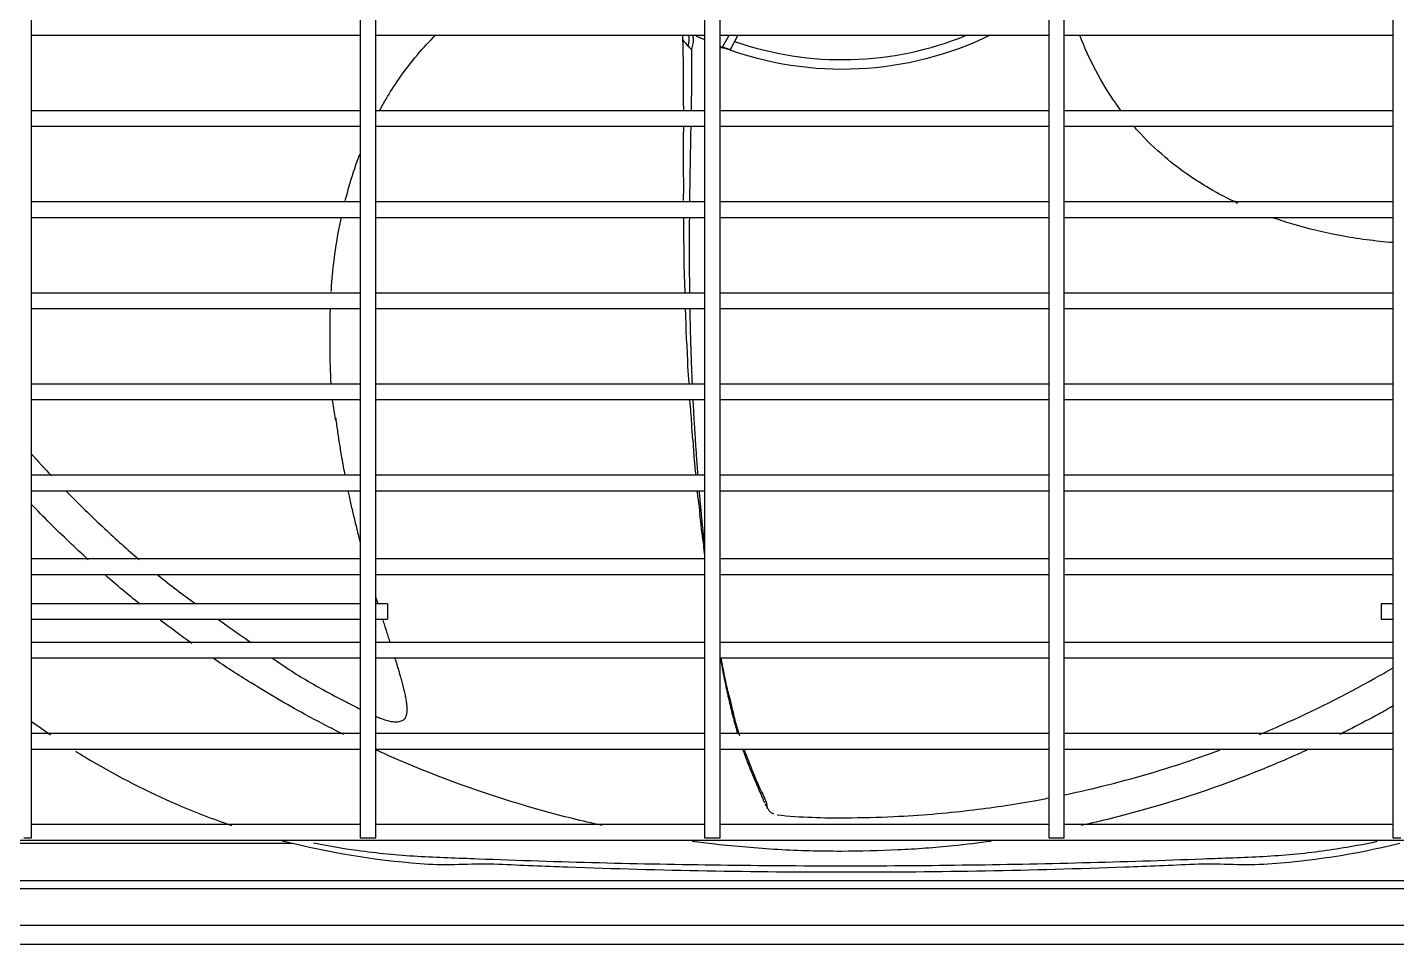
# Model space of a CAD drawing. Extents: x 58467 to 79089, y -33726 to -17391.
# Drawn here: x 72204.41 to 72239.73, y -19215.69 to -19192.03 of the extents above; entities that cross this region are included whole.
import ezdxf

# ---------------------------------------------------------------- set-up
doc = ezdxf.new("R2010")
doc.units = 0
doc.header["$LTSCALE"] = 100

# ---------------------------------------------------------------- blocks, each defined once
blk = doc.blocks.new('ZSGT')
at = {"color": 3}
for p, q in [((40264.634, -24624.08, -3.539), (40264.634, -24505.717, -3.539)), ((40273.112, -24505.717, -3.539), (40273.112, -24624.08, -3.539)), ((40273.512, -24624.08, -3.539), (40273.512, -24505.717, -3.539)), ((40281.991, -24505.717, -3.539), (40281.991, -24624.08, -3.539)), ((40282.391, -24624.08, -3.539), (40282.391, -24505.717, -3.539)), ((40290.87, -24505.717, -3.539), (40290.87, -24624.08, -3.539)), ((40291.27, -24624.08, -3.539), (40291.27, -24505.717, -3.539)), ((40299.748, -24505.717, -3.539), (40299.748, -24624.08, -3.539)), ((40264.634, -24603.376, -3.539), (40273.113, -24603.376, -3.539)), ((40273.513, -24603.376, -3.539), (40281.992, -24603.376, -3.539)), ((40282.392, -24603.376, -3.539), (40290.869, -24603.376, -3.539)), ((40282.458, -24603.681, -3.539), (40282.626, -24603.376, -3.539)), ((40282.854, -24603.376, -3.539), (40282.648, -24603.75, -3.539)), ((40291.269, -24603.376, -3.539), (40299.748, -24603.376, -3.539)), ((40273.113, -24605.325, -3.539), (40264.634, -24605.325, -3.539)), ((40281.992, -24605.325, -3.539), (40273.513, -24605.325, -3.539)), ((40290.869, -24605.325, -3.539), (40282.392, -24605.325, -3.539)), ((40299.748, -24605.325, -3.539), (40291.269, -24605.325, -3.539)), ((40264.634, -24605.725, -3.539), (40273.113, -24605.725, -3.539)), ((40273.513, -24605.725, -3.539), (40281.992, -24605.725, -3.539)), ((40282.392, -24605.725, -3.539), (40290.869, -24605.725, -3.539)), ((40291.269, -24605.725, -3.539), (40299.748, -24605.725, -3.539)), ((40273.113, -24607.675, -3.539), (40264.634, -24607.675, -3.539)), ((40281.992, -24607.675, -3.539), (40273.513, -24607.675, -3.539)), ((40290.869, -24607.675, -3.539), (40282.392, -24607.675, -3.539)), ((40299.748, -24607.675, -3.539), (40291.269, -24607.675, -3.539)), ((40264.634, -24608.075, -3.539), (40273.113, -24608.075, -3.539)), ((40273.513, -24608.075, -3.539), (40281.992, -24608.075, -3.539)), ((40282.392, -24608.075, -3.539), (40290.869, -24608.075, -3.539)), ((40291.269, -24608.075, -3.539), (40299.748, -24608.075, -3.539)), ((40273.113, -24610.025, -3.539), (40264.634, -24610.025, -3.539)), ((40281.992, -24610.025, -3.539), (40273.513, -24610.025, -3.539)), ((40290.869, -24610.025, -3.539), (40282.392, -24610.025, -3.539)), ((40299.748, -24610.025, -3.539), (40291.269, -24610.025, -3.539)), ((40264.634, -24610.425, -3.539), (40273.113, -24610.425, -3.539)), ((40273.513, -24610.425, -3.539), (40281.992, -24610.425, -3.539)), ((40282.392, -24610.425, -3.539), (40290.869, -24610.425, -3.539)), ((40291.269, -24610.425, -3.539), (40299.748, -24610.425, -3.539)), ((40273.113, -24612.374, -3.539), (40264.634, -24612.374, -3.539)), ((40281.992, -24612.374, -3.539), (40273.513, -24612.374, -3.539)), ((40290.869, -24612.374, -3.539), (40282.392, -24612.374, -3.539)), ((40299.748, -24612.374, -3.539), (40291.269, -24612.374, -3.539)), ((40264.634, -24612.774, -3.539), (40273.113, -24612.774, -3.539)), ((40273.513, -24612.774, -3.539), (40281.992, -24612.774, -3.539)), ((40282.392, -24612.774, -3.539), (40290.869, -24612.774, -3.539)), ((40291.269, -24612.774, -3.539), (40299.748, -24612.774, -3.539)), ((40273.113, -24614.724, -3.539), (40264.634, -24614.724, -3.539)), ((40281.992, -24614.724, -3.539), (40273.513, -24614.724, -3.539)), ((40290.869, -24614.724, -3.539), (40282.392, -24614.724, -3.539)), ((40299.748, -24614.724, -3.539), (40291.269, -24614.724, -3.539)), ((40264.634, -24615.124, -3.539), (40273.113, -24615.124, -3.539)), ((40273.513, -24615.124, -3.539), (40281.992, -24615.124, -3.539)), ((40282.392, -24615.124, -3.539), (40290.869, -24615.124, -3.539)), ((40291.269, -24615.124, -3.539), (40299.748, -24615.124, -3.539)), ((40273.113, -24616.881, -3.539), (40264.634, -24616.881, -3.539)), ((40281.992, -24616.881, -3.539), (40273.513, -24616.881, -3.539)), ((40290.869, -24616.881, -3.539), (40282.392, -24616.881, -3.539)), ((40299.748, -24616.881, -3.539), (40291.269, -24616.881, -3.539)), ((40264.634, -24617.281, -3.539), (40273.113, -24617.281, -3.539)), ((40273.513, -24617.281, -3.539), (40281.992, -24617.281, -3.539)), ((40282.392, -24617.281, -3.539), (40290.869, -24617.281, -3.539)), ((40291.269, -24617.281, -3.539), (40299.748, -24617.281, -3.539)), ((40273.112, -24618.038, -3.539), (40264.634, -24618.038, -3.539)), ((40273.812, -24618.038, -3.539), (40273.512, -24618.038, -3.539)), ((40299.748, -24618.038, -3.539), (40299.448, -24618.038, -3.539)), ((40299.448, -24618.038, -3.539), (40299.448, -24618.438, -3.539)), ((40264.634, -24618.438, -3.539), (40273.112, -24618.438, -3.539)), ((40273.512, -24618.438, -3.539), (40273.812, -24618.438, -3.539)), ((40299.448, -24618.438, -3.539), (40299.748, -24618.438, -3.539)), ((40273.113, -24619.037, -3.539), (40264.634, -24619.037, -3.539)), ((40281.991, -24619.037, -3.539), (40273.513, -24619.037, -3.539)), ((40290.87, -24619.037, -3.539), (40282.391, -24619.037, -3.539)), ((40299.748, -24619.037, -3.539), (40291.27, -24619.037, -3.539)), ((40264.634, -24619.437, -3.539), (40273.113, -24619.437, -3.539)), ((40273.513, -24619.437, -3.539), (40281.991, -24619.437, -3.539)), ((40273.513, -24619.437, -3.539), (40281.991, -24619.437, -3.539)), ((40282.391, -24619.437, -3.539), (40290.87, -24619.437, -3.539)), ((40291.27, -24619.437, -3.539), (40299.748, -24619.437, -3.539)), ((40273.112, -24621.387, -3.539), (40264.634, -24621.387, -3.539)), ((40281.992, -24621.387, -3.539), (40273.512, -24621.387, -3.539)), ((40290.87, -24621.387, -3.539), (40282.391, -24621.387, -3.539)), ((40299.748, -24621.387, -3.539), (40291.269, -24621.387, -3.539)), ((40264.634, -24621.787, -3.539), (40273.112, -24621.787, -3.539)), ((40273.512, -24621.787, -3.539), (40281.992, -24621.787, -3.539)), ((40282.391, -24621.787, -3.539), (40290.87, -24621.787, -3.539)), ((40291.269, -24621.787, -3.539), (40299.748, -24621.787, -3.539)), ((40273.112, -24623.737, -3.539), (40264.634, -24623.737, -3.539)), ((40281.992, -24623.737, -3.539), (40273.512, -24623.737, -3.539)), ((40290.87, -24623.737, -3.539), (40282.391, -24623.737, -3.539)), ((40299.748, -24623.737, -3.539), (40291.269, -24623.737, -3.539)), ((40263.934, -24624.137, -3.539), (40309.327, -24624.137, -3.539)), ((40264.434, -24624.08, -3.539), (40264.634, -24624.08, -3.539)), ((40273.112, -24624.08, -3.539), (40273.312, -24624.08, -3.539)), ((40273.312, -24624.08, -3.539), (40273.512, -24624.08, -3.539)), ((40281.991, -24624.08, -3.539), (40282.191, -24624.08, -3.539)), ((40282.191, -24624.08, -3.539), (40282.391, -24624.08, -3.539)), ((40290.87, -24624.08, -3.539), (40291.07, -24624.08, -3.539)), ((40291.07, -24624.08, -3.539), (40291.27, -24624.08, -3.539)), ((40299.748, -24624.08, -3.539), (40299.948, -24624.08, -3.539)), ((40271.369, -24624.222, -3.539), (40262.689, -24624.222, -3.539)), ((40262.255, -24625.179, -3.539), (40311.006, -24625.179, -3.539)), ((40311.158, -24625.391, -3.539), (40262.103, -24625.391, -3.539)), ((40255.667, -24626.332, -3.539), (40323.672, -24626.332, -3.539)), ((40323.672, -24626.832, -3.539), (40255.667, -24626.832, -3.539))]:
    blk.add_line(p, q, dxfattribs=at)
for radius, start, end in [(8.691, 244.1151, 245.8497), (8.449, 250.7868, 292.2588)]:
    blk.add_arc((40285.547, -24595.557, -3.539), radius, start, end, dxfattribs=at)
at = {"color": 3, "extrusion": (0, 0, -1)}
blk.add_arc((-40285.547, -24595.557, 3.539), 8.699, 244.013, 290.4357, dxfattribs=at)
at = {"color": 3}
for centre, major_axis, ratio, start_param, end_param in [((40281.275, -24603.703, -3.539), (0.232, 0.443), 0.512974, -1.203049, -0.512348), ((40282.335, -24604.176, -3.539), (0.175, 0.468), 0.588101, 0, 0.392495)]:
    blk.add_ellipse(centre, major_axis=major_axis, ratio=ratio, start_param=start_param, end_param=end_param, dxfattribs=at)
for points, knots in [([(40273.61, -24605.319, -3.539), (40273.663, -24605.22, -3.539), (40273.818, -24604.944, -3.539), (40274.129, -24604.454, -3.539), (40274.553, -24603.896, -3.539), (40274.893, -24603.53, -3.539), (40275.061, -24603.366, -3.539)], [0, 0, 0, 0, 0.139399, 0.390327, 0.714739, 1, 1, 1, 1]), ([(40281.41, -24603.375, -3.539), (40281.424, -24603.415, -3.539), (40281.432, -24603.457, -3.539), (40281.426, -24603.499, -3.539), (40281.426, -24603.501, -3.539)], [0, 0, 0, 0, 0.962907, 1, 1, 1, 1]), ([(40281.42, -24603.378, -3.539), (40281.427, -24603.573, -3.539), (40281.438, -24603.97, -3.539), (40281.441, -24604.392, -3.539), (40281.443, -24604.677, -3.539), (40281.442, -24604.8, -3.539), (40281.443, -24604.931, -3.539), (40281.441, -24605.04, -3.539), (40281.442, -24605.141, -3.539), (40281.446, -24605.234, -3.539), (40281.45, -24605.295, -3.539), (40281.452, -24605.329, -3.539)], [0, 0, 0, 0, 0.295836, 0.599217, 0.63578, 0.724251, 0.792145, 0.857546, 0.898871, 0.942551, 1, 1, 1, 1]), ([(40281.571, -24603.655, -3.539), (40281.524, -24603.603, -3.539), (40281.48, -24603.553, -3.539), (40281.437, -24603.497, -3.539), (40281.427, -24603.487, -3.539), (40281.425, -24603.49, -3.539)], [0, 0, 0, 0, 0.677972, 0.677972, 1, 1, 1, 1]), ([(40281.66, -24603.731, -3.539), (40281.689, -24603.641, -3.539), (40281.705, -24603.555, -3.539), (40281.705, -24603.44, -3.539), (40281.698, -24603.402, -3.539), (40281.686, -24603.373, -3.539)], [0, 0, 0, 0, 0.604116, 0.604116, 1, 1, 1, 1]), ([(40292.745, -24605.333, -3.539), (40292.694, -24605.266, -3.539), (40292.452, -24604.934, -3.539), (40292.064, -24604.296, -3.539), (40291.792, -24603.688, -3.539), (40291.669, -24603.377, -3.539)], [0, 0, 0, 0, 0.112654, 0.555033, 1, 1, 1, 1]), ([(40281.658, -24603.744, -3.539), (40281.658, -24603.744, -3.539), (40281.658, -24603.744, -3.539), (40281.627, -24603.716, -3.539), (40281.598, -24603.685, -3.539), (40281.571, -24603.655, -3.539)], [0, 0, 0, 0, 0.000046, 0.000046, 1, 1, 1, 1]), ([(40281.658, -24603.744, -3.539), (40281.658, -24603.76, -3.539), (40281.658, -24603.802, -3.539), (40281.659, -24603.886, -3.539), (40281.659, -24603.978, -3.539), (40281.658, -24604.072, -3.539), (40281.659, -24604.156, -3.539), (40281.658, -24604.237, -3.539), (40281.657, -24604.333, -3.539), (40281.657, -24604.433, -3.539), (40281.656, -24604.545, -3.539), (40281.654, -24604.643, -3.539), (40281.653, -24604.75, -3.539), (40281.652, -24604.85, -3.539), (40281.65, -24604.951, -3.539), (40281.648, -24605.066, -3.539), (40281.647, -24605.168, -3.539), (40281.645, -24605.261, -3.539), (40281.644, -24605.31, -3.539), (40281.644, -24605.33, -3.539)], [0, 0, 0, 0, 0.033268, 0.086429, 0.166172, 0.219334, 0.272495, 0.325657, 0.378819, 0.458561, 0.511723, 0.591466, 0.644627, 0.697789, 0.777532, 0.830693, 0.910436, 0.963598, 1, 1, 1, 1]), ([(40282.648, -24603.75, -3.539), (40282.648, -24603.75, -3.539), (40282.645, -24603.749, -3.539), (40282.631, -24603.744, -3.539), (40282.62, -24603.74, -3.539), (40282.594, -24603.731, -3.539), (40282.578, -24603.725, -3.539), (40282.543, -24603.712, -3.539), (40282.523, -24603.705, -3.539), (40282.488, -24603.692, -3.539), (40282.473, -24603.686, -3.539), (40282.458, -24603.681, -3.539)], [0, 0, 0, 0, 0.211758, 0.211758, 0.423432, 0.423432, 0.636431, 0.636431, 0.852021, 0.852021, 1, 1, 1, 1]), ([(40281.452, -24605.724, -3.539), (40281.452, -24605.737, -3.539), (40281.446, -24605.846, -3.539), (40281.434, -24606.153, -3.539), (40281.445, -24606.462, -3.539), (40281.44, -24606.709, -3.539), (40281.437, -24606.834, -3.539), (40281.439, -24607.017, -3.539), (40281.456, -24607.213, -3.539), (40281.444, -24607.463, -3.539), (40281.441, -24607.592, -3.539), (40281.44, -24607.642, -3.539)], [0, 0, 0, 0, 0.020061, 0.161151, 0.438961, 0.54767, 0.590018, 0.628584, 0.811988, 0.925322, 1, 1, 1, 1]), ([(40281.636, -24605.722, -3.539), (40281.635, -24605.767, -3.539), (40281.633, -24605.859, -3.539), (40281.631, -24605.985, -3.539), (40281.629, -24606.111, -3.539), (40281.626, -24606.237, -3.539), (40281.624, -24606.361, -3.539), (40281.621, -24606.486, -3.539), (40281.619, -24606.611, -3.539), (40281.617, -24606.736, -3.539), (40281.615, -24606.861, -3.539), (40281.612, -24606.987, -3.539), (40281.611, -24607.113, -3.539), (40281.609, -24607.257, -3.539), (40281.606, -24607.386, -3.539), (40281.604, -24607.534, -3.539), (40281.603, -24607.62, -3.539), (40281.603, -24607.673, -3.539), (40281.603, -24607.676, -3.539)], [0, 0, 0, 0, 0.071605, 0.144526, 0.19314, 0.266061, 0.338983, 0.387597, 0.460518, 0.533439, 0.582053, 0.654974, 0.727896, 0.77651, 0.873738, 0.922352, 0.995273, 1, 1, 1, 1]), ([(40295.746, -24607.713, -3.539), (40295.497, -24607.596, -3.539), (40295.073, -24607.373, -3.539), (40294.445, -24606.975, -3.539), (40293.806, -24606.489, -3.539), (40293.344, -24606.043, -3.539), (40293.094, -24605.761, -3.539), (40293.067, -24605.73, -3.539)], [0, 0, 0, 0, 0.248237, 0.430741, 0.666692, 0.9639, 1, 1, 1, 1]), ([(40272.725, -24607.638, -3.539), (40272.764, -24607.484, -3.539), (40272.874, -24607.083, -3.539), (40273.007, -24606.687, -3.539), (40273.099, -24606.445, -3.539)], [0, 0, 0, 0, 0.381371, 1, 1, 1, 1]), ([(40272.362, -24609.982, -3.539), (40272.365, -24609.929, -3.539), (40272.401, -24609.398, -3.539), (40272.485, -24608.76, -3.539), (40272.601, -24608.18, -3.539), (40272.624, -24608.073, -3.539)], [0, 0, 0, 0, 0.083564, 0.830141, 1, 1, 1, 1]), ([(40281.446, -24608.081, -3.539), (40281.446, -24608.109, -3.539), (40281.449, -24608.24, -3.539), (40281.448, -24608.381, -3.539), (40281.445, -24608.543, -3.539), (40281.446, -24608.626, -3.539), (40281.455, -24608.779, -3.539), (40281.463, -24608.957, -3.539), (40281.459, -24609.174, -3.539), (40281.458, -24609.427, -3.539), (40281.473, -24609.714, -3.539), (40281.481, -24609.91, -3.539), (40281.481, -24610.018, -3.539), (40281.481, -24610.024, -3.539)], [0, 0, 0, 0, 0.047203, 0.219949, 0.250675, 0.278328, 0.333689, 0.467407, 0.546264, 0.63201, 0.815334, 0.990362, 1, 1, 1, 1]), ([(40281.599, -24608.073, -3.539), (40281.599, -24608.085, -3.539), (40281.599, -24608.129, -3.539), (40281.598, -24608.222, -3.539), (40281.597, -24608.352, -3.539), (40281.596, -24608.498, -3.539), (40281.596, -24608.644, -3.539), (40281.595, -24608.791, -3.539), (40281.596, -24608.939, -3.539), (40281.596, -24609.072, -3.539), (40281.596, -24609.223, -3.539), (40281.597, -24609.359, -3.539), (40281.598, -24609.527, -3.539), (40281.599, -24609.659, -3.539), (40281.6, -24609.824, -3.539), (40281.602, -24609.934, -3.539), (40281.603, -24610.011, -3.539), (40281.603, -24610.022, -3.539)], [0, 0, 0, 0, 0.018658, 0.069393, 0.145495, 0.221596, 0.297698, 0.3738, 0.449902, 0.526003, 0.576738, 0.678207, 0.728941, 0.83041, 0.881145, 0.982614, 1, 1, 1, 1]), ([(40299.748, -24608.726, -3.539), (40299.292, -24608.689, -3.539), (40298.425, -24608.574, -3.539), (40297.4, -24608.331, -3.539), (40296.835, -24608.148, -3.539), (40296.669, -24608.09, -3.539)], [0, 0, 0, 0, 0.437836, 0.834264, 1, 1, 1, 1]), ([(40272.362, -24612.38, -3.539), (40272.34, -24612.067, -3.539), (40272.327, -24611.413, -3.539), (40272.33, -24610.761, -3.539), (40272.341, -24610.424, -3.539)], [0, 0, 0, 0, 0.483114, 1, 1, 1, 1]), ([(40281.491, -24610.425, -3.539), (40281.493, -24610.443, -3.539), (40281.501, -24610.556, -3.539), (40281.505, -24610.728, -3.539), (40281.507, -24610.949, -3.539), (40281.517, -24611.188, -3.539), (40281.537, -24611.441, -3.539), (40281.547, -24611.655, -3.539), (40281.55, -24611.828, -3.539), (40281.554, -24611.985, -3.539), (40281.573, -24612.164, -3.539), (40281.581, -24612.306, -3.539), (40281.584, -24612.374, -3.539)], [0, 0, 0, 0, 0.026236, 0.165323, 0.245888, 0.332132, 0.514466, 0.68062, 0.745287, 0.79789, 0.90324, 1, 1, 1, 1]), ([(40281.609, -24610.427, -3.539), (40281.61, -24610.478, -3.539), (40281.612, -24610.563, -3.539), (40281.615, -24610.714, -3.539), (40281.618, -24610.85, -3.539), (40281.622, -24611.019, -3.539), (40281.626, -24611.171, -3.539), (40281.631, -24611.336, -3.539), (40281.636, -24611.484, -3.539), (40281.641, -24611.631, -3.539), (40281.646, -24611.795, -3.539), (40281.652, -24611.942, -3.539), (40281.659, -24612.106, -3.539), (40281.664, -24612.239, -3.539), (40281.669, -24612.339, -3.539), (40281.67, -24612.374, -3.539)], [0, 0, 0, 0, 0.079108, 0.130174, 0.232307, 0.283373, 0.385506, 0.462105, 0.538704, 0.615303, 0.691903, 0.794035, 0.845101, 0.947234, 1, 1, 1, 1]), ([(40272.48, -24613.308, -3.539), (40272.474, -24613.279, -3.539), (40272.44, -24613.103, -3.539), (40272.415, -24612.927, -3.539), (40272.398, -24612.779, -3.539)], [0, 0, 0, 0, 0.168799, 1, 1, 1, 1]), ([(40281.604, -24612.775, -3.539), (40281.604, -24612.781, -3.539), (40281.613, -24612.903, -3.539), (40281.634, -24613.106, -3.539), (40281.649, -24613.319, -3.539), (40281.656, -24613.493, -3.539), (40281.664, -24613.656, -3.539), (40281.692, -24613.867, -3.539), (40281.707, -24614.099, -3.539), (40281.721, -24614.317, -3.539), (40281.74, -24614.52, -3.539), (40281.756, -24614.65, -3.539), (40281.764, -24614.728, -3.539)], [0, 0, 0, 0, 0.008799, 0.183646, 0.34505, 0.408603, 0.460825, 0.566791, 0.701254, 0.778856, 0.862109, 1, 1, 1, 1]), ([(40281.69, -24612.784, -3.539), (40281.691, -24612.813, -3.539), (40281.696, -24612.908, -3.539), (40281.703, -24613.034, -3.539), (40281.712, -24613.195, -3.539), (40281.72, -24613.34, -3.539), (40281.73, -24613.502, -3.539), (40281.74, -24613.663, -3.539), (40281.749, -24613.808, -3.539), (40281.76, -24613.97, -3.539), (40281.77, -24614.117, -3.539), (40281.782, -24614.281, -3.539), (40281.793, -24614.428, -3.539), (40281.804, -24614.573, -3.539), (40281.811, -24614.669, -3.539), (40281.815, -24614.718, -3.539), (40281.815, -24614.719, -3.539)], [0, 0, 0, 0, 0.043677, 0.144139, 0.194371, 0.294833, 0.370179, 0.445526, 0.545988, 0.596219, 0.696681, 0.772028, 0.847375, 0.922721, 0.998068, 1, 1, 1, 1]), ([(40272.721, -24614.727, -3.539), (40272.707, -24614.655, -3.539), (40272.686, -24614.544, -3.539), (40272.652, -24614.355, -3.539), (40272.622, -24614.179, -3.539), (40272.589, -24613.982, -3.539), (40272.562, -24613.802, -3.539), (40272.535, -24613.62, -3.539), (40272.51, -24613.438, -3.539), (40272.494, -24613.317, -3.539), (40272.487, -24613.256, -3.539)], [0, 0, 0, 0, 0.150864, 0.231719, 0.393427, 0.514709, 0.635991, 0.757272, 0.878554, 1, 1, 1, 1]), ([(40265.534, -24615.143, -3.539), (40265.852, -24615.467, -3.539), (40266.462, -24616.063, -3.539), (40267.103, -24616.641, -3.539), (40267.409, -24616.902, -3.539)], [0, 0, 0, 0, 0.536431, 1, 1, 1, 1]), ([(40273.112, -24616.441, -3.539), (40273.094, -24616.373, -3.539), (40273.067, -24616.269, -3.539), (40273.026, -24616.106, -3.539), (40272.989, -24615.955, -3.539), (40272.948, -24615.782, -3.539), (40272.907, -24615.609, -3.539), (40272.868, -24615.436, -3.539), (40272.833, -24615.276, -3.539), (40272.811, -24615.173, -3.539), (40272.802, -24615.128, -3.539)], [0, 0, 0, 0, 0.15983, 0.246701, 0.377006, 0.507312, 0.637617, 0.767923, 0.898228, 1, 1, 1, 1]), ([(40281.8, -24615.122, -3.539), (40281.801, -24615.143, -3.539), (40281.806, -24615.201, -3.539), (40281.819, -24615.349, -3.539), (40281.855, -24615.567, -3.539), (40281.874, -24615.822, -3.539), (40281.897, -24616.049, -3.539), (40281.927, -24616.279, -3.539), (40281.961, -24616.506, -3.539), (40281.979, -24616.696, -3.539), (40281.991, -24616.799, -3.539)], [0, 0, 0, 0, 0.037568, 0.099793, 0.235444, 0.406173, 0.503648, 0.608785, 0.82508, 1, 1, 1, 1]), ([(40281.849, -24615.122, -3.539), (40281.851, -24615.144, -3.539), (40281.858, -24615.229, -3.539), (40281.868, -24615.345, -3.539), (40281.883, -24615.502, -3.539), (40281.896, -24615.644, -3.539), (40281.911, -24615.803, -3.539), (40281.925, -24615.946, -3.539), (40281.94, -24616.088, -3.539), (40281.956, -24616.244, -3.539), (40281.97, -24616.382, -3.539), (40281.983, -24616.494, -3.539), (40281.988, -24616.545, -3.539), (40281.991, -24616.566, -3.539)], [0, 0, 0, 0, 0.045948, 0.175933, 0.240925, 0.370909, 0.468398, 0.565886, 0.663374, 0.760863, 0.890847, 0.955839, 1, 1, 1, 1]), ([(40267.885, -24617.298, -3.539), (40268.048, -24617.428, -3.539), (40268.371, -24617.681, -3.539), (40268.705, -24617.924, -3.539), (40268.87, -24618.042, -3.539)], [0, 0, 0, 0, 0.50822, 1, 1, 1, 1]), ([(40273.568, -24618.038, -3.539), (40273.559, -24618.007, -3.539), (40273.539, -24617.941, -3.539), (40273.518, -24617.874, -3.539), (40273.507, -24617.837, -3.539), (40273.507, -24617.836, -3.539)], [0, 0, 0, 0, 0.464341, 0.973106, 1, 1, 1, 1]), ([(40273.812, -24618.038, -3.539), (40273.812, -24618.038, -3.539), (40273.812, -24618.04, -3.539), (40273.812, -24618.048, -3.539), (40273.812, -24618.057, -3.539), (40273.812, -24618.081, -3.539), (40273.812, -24618.097, -3.539), (40273.812, -24618.132, -3.539), (40273.812, -24618.152, -3.539), (40273.812, -24618.195, -3.539), (40273.812, -24618.217, -3.539), (40273.812, -24618.262, -3.539), (40273.812, -24618.285, -3.539), (40273.812, -24618.327, -3.539), (40273.812, -24618.347, -3.539), (40273.812, -24618.382, -3.539), (40273.812, -24618.397, -3.539), (40273.812, -24618.42, -3.539), (40273.812, -24618.429, -3.539), (40273.812, -24618.436, -3.539), (40273.812, -24618.438, -3.539), (40273.812, -24618.438, -3.539)], [0, 0, 0, 0, 0.072796, 0.072796, 0.180355, 0.180355, 0.287914, 0.287914, 0.395473, 0.395473, 0.503031, 0.503031, 0.61059, 0.61059, 0.718149, 0.718149, 0.825708, 0.825708, 0.933267, 0.933267, 1, 1, 1, 1]), ([(40269.434, -24618.438, -3.539), (40269.707, -24618.627, -3.539), (40269.992, -24618.825, -3.539), (40270.276, -24619.029, -3.539), (40270.287, -24619.037, -3.539)], [0, 0, 0, 0, 0.95904, 1, 1, 1, 1]), ([(40273.879, -24619.026, -3.539), (40273.878, -24619.02, -3.539), (40273.861, -24618.969, -3.539), (40273.83, -24618.872, -3.539), (40273.79, -24618.746, -3.539), (40273.751, -24618.623, -3.539), (40273.72, -24618.524, -3.539), (40273.699, -24618.457, -3.539), (40273.693, -24618.438, -3.539)], [0, 0, 0, 0, 0.02815, 0.268086, 0.508023, 0.66798, 0.907917, 1, 1, 1, 1]), ([(40272.683, -24621.413, -3.539), (40272.342, -24621.244, -3.539), (40271.533, -24620.822, -3.539), (40270.409, -24620.166, -3.539), (40269.637, -24619.665, -3.539), (40269.316, -24619.446, -3.539)], [0, 0, 0, 0, 0.29252, 0.701104, 1, 1, 1, 1]), ([(40270.846, -24619.44, -3.539), (40270.946, -24619.512, -3.539), (40271.37, -24619.807, -3.539), (40271.992, -24620.179, -3.539), (40272.657, -24620.528, -3.539), (40272.975, -24620.689, -3.539), (40273.11, -24620.755, -3.539)], [0, 0, 0, 0, 0.141815, 0.593329, 0.830923, 1, 1, 1, 1]), ([(40274.299, -24620.926, -3.539), (40274.304, -24620.912, -3.539), (40274.31, -24620.886, -3.539), (40274.315, -24620.856, -3.539), (40274.32, -24620.81, -3.539), (40274.321, -24620.774, -3.539), (40274.32, -24620.73, -3.539), (40274.318, -24620.679, -3.539), (40274.313, -24620.633, -3.539), (40274.306, -24620.574, -3.539), (40274.297, -24620.522, -3.539), (40274.286, -24620.458, -3.539), (40274.274, -24620.398, -3.539), (40274.258, -24620.322, -3.539), (40274.239, -24620.243, -3.539), (40274.219, -24620.162, -3.539), (40274.2, -24620.089, -3.539), (40274.18, -24620.015, -3.539), (40274.156, -24619.927, -3.539), (40274.129, -24619.836, -3.539), (40274.098, -24619.73, -3.539), (40274.07, -24619.635, -3.539), (40274.04, -24619.537, -3.539), (40274.021, -24619.476, -3.539), (40274.01, -24619.443, -3.539), (40274.009, -24619.438, -3.539)], [0, 0, 0, 0, 0.061068, 0.102482, 0.143896, 0.18531, 0.226724, 0.268138, 0.309552, 0.350965, 0.392379, 0.433793, 0.475207, 0.516621, 0.578742, 0.620156, 0.66157, 0.702984, 0.744398, 0.806519, 0.847933, 0.910054, 0.951468, 0.992881, 1, 1, 1, 1]), ([(40282.399, -24619.443, -3.539), (40282.403, -24619.466, -3.539), (40282.417, -24619.544, -3.539), (40282.436, -24619.649, -3.539), (40282.463, -24619.786, -3.539), (40282.484, -24619.895, -3.539), (40282.511, -24620.03, -3.539), (40282.533, -24620.138, -3.539), (40282.559, -24620.258, -3.539), (40282.582, -24620.364, -3.539), (40282.608, -24620.483, -3.539), (40282.636, -24620.602, -3.539), (40282.661, -24620.707, -3.539), (40282.687, -24620.812, -3.539), (40282.713, -24620.916, -3.539), (40282.74, -24621.019, -3.539), (40282.767, -24621.121, -3.539), (40282.795, -24621.221, -3.539), (40282.822, -24621.314, -3.539), (40282.838, -24621.368, -3.539), (40282.844, -24621.387, -3.539)], [0, 0, 0, 0, 0.032531, 0.11396, 0.154675, 0.236104, 0.276818, 0.358248, 0.398962, 0.460034, 0.521106, 0.582177, 0.643249, 0.683964, 0.745036, 0.806107, 0.846822, 0.907894, 0.968965, 1, 1, 1, 1]), ([(40282.408, -24619.442, -3.539), (40282.421, -24619.507, -3.539), (40282.466, -24619.723, -3.539), (40282.506, -24619.933, -3.539), (40282.583, -24620.284, -3.539), (40282.647, -24620.488, -3.539), (40282.698, -24620.725, -3.539), (40282.738, -24620.905, -3.539), (40282.784, -24621.087, -3.539), (40282.828, -24621.234, -3.539), (40282.856, -24621.329, -3.539), (40282.874, -24621.389, -3.539), (40282.884, -24621.42, -3.539), (40282.889, -24621.436, -3.539)], [0, 0, 0, 0, 0.098734, 0.346332, 0.396322, 0.571696, 0.645977, 0.72631, 0.812723, 0.903867, 0.955533, 0.977657, 1, 1, 1, 1]), ([(40296.308, -24621.41, -3.539), (40296.505, -24621.328, -3.539), (40297.502, -24620.9, -3.539), (40298.653, -24620.325, -3.539), (40299.596, -24619.782, -3.539), (40299.753, -24619.69, -3.539)], [0, 0, 0, 0, 0.170646, 0.861893, 1, 1, 1, 1]), ([(40273.51, -24620.943, -3.539), (40273.546, -24620.958, -3.539), (40273.688, -24621.017, -3.539), (40273.882, -24621.08, -3.539), (40274.084, -24621.089, -3.539), (40274.176, -24621.065, -3.539), (40274.233, -24621.03, -3.539), (40274.277, -24620.985, -3.539), (40274.296, -24620.945, -3.539), (40274.303, -24620.914, -3.539)], [0, 0, 0, 0, 0.125875, 0.501642, 0.656556, 0.790033, 0.847053, 0.89779, 1, 1, 1, 1]), ([(40299.761, -24620.674, -3.539), (40299.635, -24620.745, -3.539), (40299.279, -24620.944, -3.539), (40298.815, -24621.189, -3.539), (40298.475, -24621.361, -3.539), (40298.369, -24621.413, -3.539)], [0, 0, 0, 0, 0.275017, 0.774969, 1, 1, 1, 1]), ([(40265.773, -24621.845, -3.539), (40265.896, -24621.922, -3.539), (40266.02, -24621.998, -3.539), (40266.866, -24622.501, -3.539), (40267.624, -24622.888, -3.539), (40268.854, -24623.417, -3.539), (40269.316, -24623.595, -3.539), (40269.785, -24623.755, -3.539)], [0, 0, 0, 0, 0.098577, 0.098577, 0.666537, 0.666537, 1, 1, 1, 1]), ([(40279.348, -24623.758, -3.539), (40278.835, -24623.646, -3.539), (40277.182, -24623.236, -3.539), (40275.229, -24622.564, -3.539), (40273.823, -24621.951, -3.539), (40273.499, -24621.802, -3.539)], [0, 0, 0, 0, 0.254796, 0.827092, 1, 1, 1, 1]), ([(40282.973, -24621.787, -3.539), (40282.982, -24621.815, -3.539), (40283.004, -24621.876, -3.539), (40283.034, -24621.96, -3.539), (40283.064, -24622.039, -3.539), (40283.093, -24622.117, -3.539), (40283.123, -24622.194, -3.539), (40283.157, -24622.28, -3.539), (40283.187, -24622.354, -3.539), (40283.217, -24622.427, -3.539), (40283.242, -24622.488, -3.539), (40283.268, -24622.548, -3.539), (40283.297, -24622.616, -3.539), (40283.325, -24622.682, -3.539), (40283.353, -24622.748, -3.539), (40283.376, -24622.8, -3.539), (40283.4, -24622.855, -3.539), (40283.42, -24622.901, -3.539), (40283.443, -24622.954, -3.539), (40283.461, -24622.995, -3.539), (40283.482, -24623.042, -3.539), (40283.5, -24623.084, -3.539), (40283.515, -24623.119, -3.539), (40283.531, -24623.156, -3.539), (40283.538, -24623.172, -3.539), (40283.54, -24623.177, -3.539)], [0, 0, 0, 0, 0.047147, 0.107974, 0.148526, 0.189077, 0.249904, 0.290456, 0.351283, 0.391834, 0.432386, 0.472937, 0.513489, 0.574316, 0.614867, 0.655419, 0.69597, 0.736522, 0.777073, 0.817625, 0.858176, 0.898727, 0.939279, 0.97983, 1, 1, 1, 1]), ([(40283.007, -24621.787, -3.539), (40283.025, -24621.838, -3.539), (40283.118, -24622.096, -3.539), (40283.257, -24622.438, -3.539), (40283.413, -24622.796, -3.539), (40283.503, -24622.975, -3.539), (40283.556, -24623.087, -3.539), (40283.588, -24623.174, -3.539), (40283.597, -24623.267, -3.539), (40283.605, -24623.312, -3.539), (40283.608, -24623.331, -3.539)], [0, 0, 0, 0, 0.085996, 0.432677, 0.579521, 0.710147, 0.777201, 0.826739, 0.904569, 1, 1, 1, 1]), ([(40291.269, -24622.969, -3.539), (40291.542, -24622.912, -3.539), (40292.615, -24622.671, -3.539), (40293.954, -24622.288, -3.539), (40295.019, -24621.911, -3.539), (40295.28, -24621.814, -3.539)], [0, 0, 0, 0, 0.204786, 0.80511, 1, 1, 1, 1]), ([(40297.524, -24621.816, -3.539), (40297.443, -24621.853, -3.539), (40297.129, -24621.995, -3.539), (40295.735, -24622.595, -3.539), (40293.878, -24623.234, -3.539), (40292.226, -24623.644, -3.539), (40291.71, -24623.757, -3.539)], [0, 0, 0, 0, 0.043362, 0.168663, 0.74173, 1, 1, 1, 1]), ([(40283.863, -24623.486, -3.539), (40284.167, -24623.515, -3.539), (40284.759, -24623.558, -3.539), (40285.76, -24623.563, -3.539), (40286.794, -24623.54, -3.539), (40287.858, -24623.47, -3.539), (40289.063, -24623.349, -3.539), (40290.062, -24623.201, -3.539), (40290.743, -24623.074, -3.539), (40290.87, -24623.049, -3.539)], [0, 0, 0, 0, 0.125694, 0.246952, 0.424132, 0.567334, 0.705272, 0.945108, 1, 1, 1, 1]), ([(40283.549, -24623.197, -3.539), (40283.567, -24623.229, -3.539), (40283.603, -24623.293, -3.539), (40283.643, -24623.367, -3.539), (40283.699, -24623.416, -3.539), (40283.75, -24623.45, -3.539), (40283.777, -24623.464, -3.539)], [0, 0, 0, 0, 0.181976, 0.413188, 0.708779, 1, 1, 1, 1]), ([(40285.647, -24624.967, -3.539), (40283.249, -24624.967, -3.539), (40280.853, -24624.924, -3.539), (40277.86, -24624.814, -3.539), (40277.262, -24624.789, -3.539), (40276.067, -24624.734, -3.539), (40275.47, -24624.798, -3.539), (40273.683, -24624.687, -3.539), (40272.515, -24624.508, -3.539), (40271.369, -24624.222, -3.539)], [0, 0, 0, 0, 0.5, 0.5, 0.625, 0.625, 0.75, 0.75, 1, 1, 1, 1]), ([(40271.902, -24624.206, -3.539), (40272.275, -24624.282, -3.539), (40272.652, -24624.346, -3.539), (40273.546, -24624.47, -3.539), (40274.066, -24624.521, -3.539), (40275.107, -24624.58, -3.539), (40275.628, -24624.596, -3.539), (40277.19, -24624.656, -3.539), (40278.232, -24624.69, -3.539), (40281.358, -24624.77, -3.539), (40283.442, -24624.798, -3.539), (40285.527, -24624.798, -3.539)], [0, 0, 0, 0, 0.084354, 0.084354, 0.19881, 0.19881, 0.313265, 0.313265, 0.542177, 0.542177, 1, 1, 1, 1]), ([(40285.527, -24624.427, -3.539), (40285.252, -24624.425, -3.539), (40284.704, -24624.42, -3.539), (40283.885, -24624.384, -3.539), (40283.073, -24624.326, -3.539), (40282.335, -24624.253, -3.539), (40281.868, -24624.195, -3.539), (40281.669, -24624.168, -3.539)], [0, 0, 0, 0, 0.213165, 0.424969, 0.635409, 0.844484, 1, 1, 1, 1]), ([(40285.527, -24624.798, -3.539), (40287.6, -24624.798, -3.539), (40289.672, -24624.771, -3.539), (40292.78, -24624.691, -3.539), (40293.816, -24624.658, -3.539), (40295.368, -24624.598, -3.539), (40295.887, -24624.582, -3.539), (40296.919, -24624.527, -3.539), (40297.432, -24624.479, -3.539), (40298.411, -24624.346, -3.539), (40298.878, -24624.265, -3.539), (40299.341, -24624.167, -3.539)], [0, 0, 0, 0, 0.44833, 0.44833, 0.672495, 0.672495, 0.784577, 0.784577, 0.89666, 0.89666, 1, 1, 1, 1]), ([(40289.383, -24624.168, -3.539), (40289.057, -24624.212, -3.539), (40288.256, -24624.306, -3.539), (40286.97, -24624.406, -3.539), (40286.01, -24624.42, -3.539), (40285.527, -24624.427, -3.539)], [0, 0, 0, 0, 0.254972, 0.625378, 1, 1, 1, 1]), ([(40299.925, -24624.222, -3.539), (40298.772, -24624.51, -3.539), (40297.6, -24624.689, -3.539), (40295.815, -24624.799, -3.539), (40295.218, -24624.734, -3.539), (40294.025, -24624.79, -3.539), (40293.428, -24624.814, -3.539), (40290.441, -24624.924, -3.539), (40288.043, -24624.967, -3.539), (40285.647, -24624.967, -3.539)], [0, 0, 0, 0, 0.25, 0.25, 0.375, 0.375, 0.5, 0.5, 1, 1, 1, 1])]:
    blk.add_open_spline(points, degree=3, knots=knots, dxfattribs=at)
for points in [[(40281.743, -24603.376, -3.539), (40281.825, -24603.414, -3.539), (40281.908, -24603.451, -3.539), (40281.991, -24603.488, -3.539)], [(40281.66, -24603.731, -3.539), (40281.659, -24603.735, -3.539), (40281.658, -24603.74, -3.539), (40281.658, -24603.744, -3.539)], [(40282.391, -24603.661, -3.539), (40282.431, -24603.678, -3.539), (40282.47, -24603.693, -3.539), (40282.51, -24603.708, -3.539)], [(40295.757, -24607.68, -3.539), (40295.712, -24607.67, -3.539), (40295.666, -24607.662, -3.539), (40295.62, -24607.655, -3.539)], [(40264.617, -24614.163, -3.539), (40264.791, -24614.358, -3.539), (40264.968, -24614.551, -3.539), (40265.149, -24614.743, -3.539)], [(40265.112, -24615.971, -3.539), (40264.946, -24615.802, -3.539), (40264.779, -24615.632, -3.539), (40264.615, -24615.461, -3.539)], [(40266.094, -24616.905, -3.539), (40265.762, -24616.599, -3.539), (40265.437, -24616.285, -3.539), (40265.112, -24615.971, -3.539)], [(40267.424, -24618.047, -3.539), (40267.123, -24617.806, -3.539), (40266.827, -24617.558, -3.539), (40266.537, -24617.304, -3.539)], [(40268.764, -24619.062, -3.539), (40268.49, -24618.867, -3.539), (40268.22, -24618.667, -3.539), (40267.953, -24618.462, -3.539)], [(40264.633, -24621.076, -3.539), (40264.795, -24621.193, -3.539), (40264.958, -24621.309, -3.539), (40265.124, -24621.421, -3.539)], [(40271.042, -24624.138, -3.539), (40271.152, -24624.167, -3.539), (40271.261, -24624.195, -3.539), (40271.369, -24624.222, -3.539)]]:
    blk.add_open_spline(points, degree=3, dxfattribs=at)

msp = doc.modelspace()

# ---------------------------------------------------------------- block references
msp.add_blockref('ZSGT', (31939.888, 5411.143))

doc.saveas('drawing.dxf')
